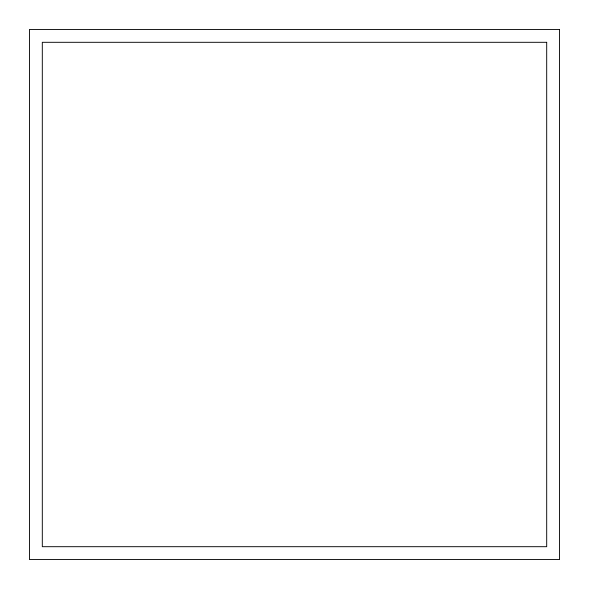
<?xml version="1.0" encoding="UTF-8"?>
<svg xmlns="http://www.w3.org/2000/svg" width="589" height="589" viewBox="0 0 589 589"><rect width="100%" height="100%" fill="white"/><g stroke="black" fill="none" stroke-linecap="round" stroke-linejoin="round"><path stroke-width="0.88" d="M559.55 29.45L29.45 29.45L29.45 559.55L559.55 559.55L559.55 29.45M546.695 42.305L42.305 42.305L42.305 546.695L546.695 546.695L546.695 42.305"/></g></svg>
